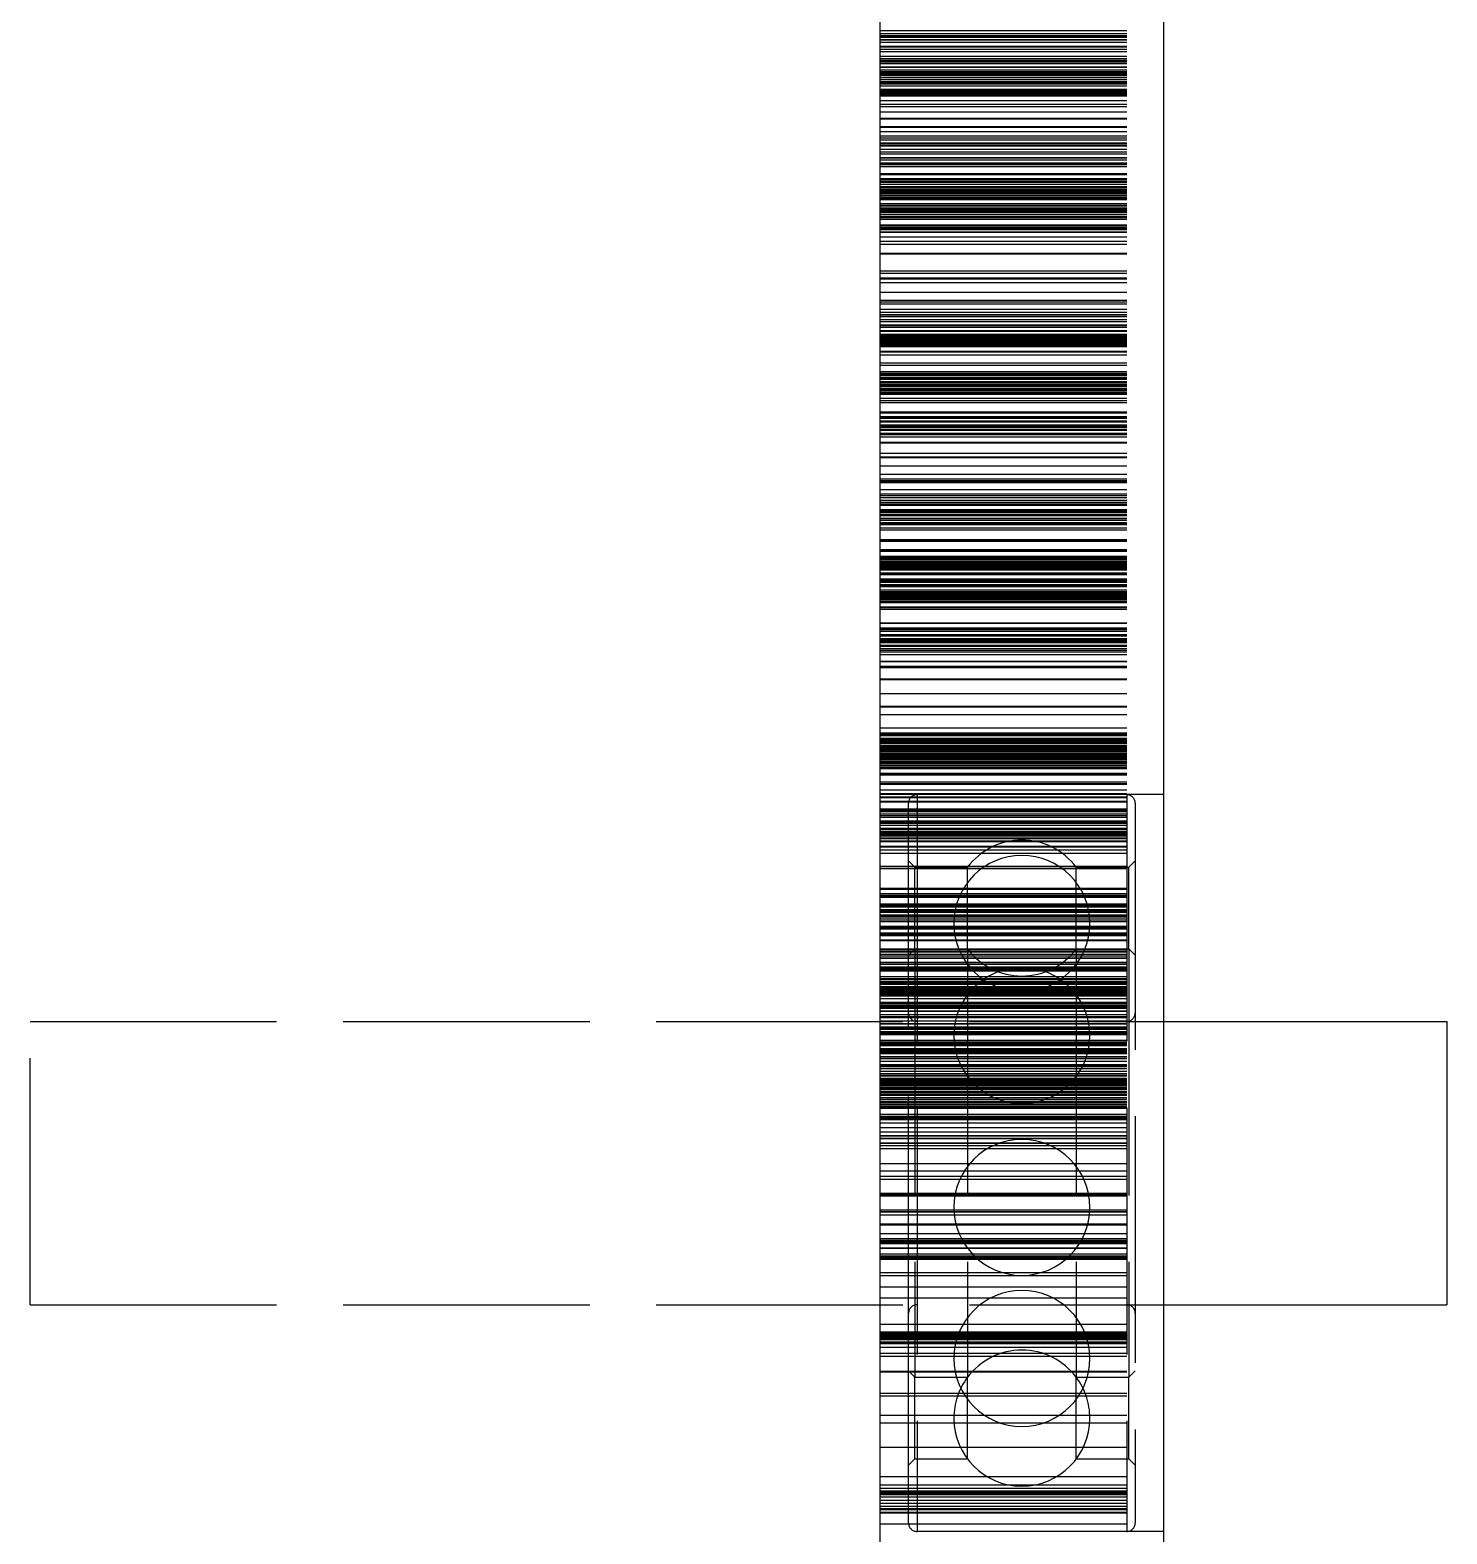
# Model space of a CAD drawing. Extents: x -3282 to 4846, y -1718 to 1845.
# Drawn here: x 4728.6 to 4778.6, y -851 to -797.9 of the extents above; entities that cross this region are included whole.
import ezdxf

# ---------------------------------------------------------------- set-up
doc = ezdxf.new("R2010")
doc.units = 0
doc.linetypes.add('DASHED', pattern=[11.05, 8.7, -2.35])
doc.linetypes.add('DOT', pattern=[2.2, 1.1, -1.1])
doc.layers.get('0').update_dxf_attribs({"linetype": 'CONTINUOUS'})
doc.layers.add('INVISIBLE', color=6, linetype='DOT')

msp = doc.modelspace()

# ---------------------------------------------------------------- linework, layer by layer
at = {"color": 1}
for p, q in [((4768.573243, -638.699746), (4768.573243, -947.0919)), ((4758.573243, -947.0919), (4758.573243, -792.895823)), ((4768.573243, -832.895823), (4778.573243, -832.895823)), ((4778.573243, -832.895823), (4778.573243, -833.565696)), ((4778.573243, -833.565696), (4778.573243, -842.895823)), ((4778.573243, -835.538839), (4778.573243, -835.982329)), ((4778.573243, -841.760875), (4778.573243, -842.053125)), ((4768.573243, -842.895823), (4778.573243, -842.895823))]:
    msp.add_line(p, q, dxfattribs=at)
at = {"layer": 'INVISIBLE', "linetype": 'DASHED'}
for p, q in [((4758.573243, -797.933619), (4768.573243, -797.933619)), ((4758.573243, -798.035392), (4768.573243, -798.035392)), ((4758.573243, -798.107718), (4768.573243, -798.107718)), ((4758.573243, -798.124991), (4768.573243, -798.124991)), ((4758.573243, -798.166096), (4768.573243, -798.166096)), ((4758.573243, -798.246731), (4768.573243, -798.246731)), ((4758.573243, -798.256739), (4768.573243, -798.256739)), ((4758.573243, -798.342509), (4768.573243, -798.342509)), ((4758.573243, -798.481559), (4768.573243, -798.481559)), ((4758.573243, -798.509664), (4768.573243, -798.509664)), ((4758.573243, -798.589696), (4768.573243, -798.589696)), ((4758.573243, -798.676285), (4768.573243, -798.676285)), ((4758.573243, -798.835357), (4768.573243, -798.835357)), ((4758.573243, -798.914125), (4768.573243, -798.914125)), ((4758.573243, -798.918579), (4768.573243, -798.918579)), ((4758.573243, -798.98123), (4768.573243, -798.98123)), ((4758.573243, -798.995493), (4768.573243, -798.995493)), ((4758.573243, -799.026654), (4768.573243, -799.026654)), ((4758.573243, -799.038888), (4768.573243, -799.038888)), ((4758.573243, -799.089321), (4768.573243, -799.089321)), ((4758.573243, -799.213814), (4768.573243, -799.213814)), ((4758.573243, -799.221166), (4768.573243, -799.221166)), ((4758.573243, -799.318927), (4768.573243, -799.318927)), ((4758.573243, -799.376543), (4768.573243, -799.376543)), ((4758.573243, -799.402425), (4768.573243, -799.402425)), ((4758.573243, -799.418262), (4768.573243, -799.418262)), ((4758.573243, -799.44863), (4768.573243, -799.44863)), ((4758.573243, -799.462431), (4768.573243, -799.462431)), ((4758.573243, -799.507079), (4768.573243, -799.507079)), ((4758.573243, -799.579519), (4768.573243, -799.579519)), ((4758.573243, -799.588045), (4768.573243, -799.588045)), ((4758.573243, -799.661708), (4768.573243, -799.661708)), ((4758.573243, -799.732893), (4768.573243, -799.732893)), ((4758.573243, -799.780644), (4768.573243, -799.780644)), ((4758.573243, -799.783726), (4768.573243, -799.783726)), ((4758.573243, -799.808861), (4768.573243, -799.808861)), ((4758.573243, -799.88158), (4768.573243, -799.88158)), ((4758.573243, -800.003117), (4768.573243, -800.003117)), ((4758.573243, -800.031223), (4768.573243, -800.031223)), ((4758.573243, -800.070054), (4768.573243, -800.070054)), ((4758.573243, -800.097136), (4768.573243, -800.097136)), ((4758.573243, -800.103249), (4768.573243, -800.103249)), ((4758.573243, -800.127347), (4768.573243, -800.127347)), ((4758.573243, -800.130628), (4768.573243, -800.130628)), ((4758.573243, -800.131543), (4768.573243, -800.131543)), ((4758.573243, -800.135908), (4768.573243, -800.135908)), ((4758.573243, -800.147566), (4768.573243, -800.147566)), ((4758.573243, -800.150626), (4768.573243, -800.150626)), ((4758.573243, -800.154654), (4768.573243, -800.154654)), ((4758.573243, -800.164131), (4768.573243, -800.164131)), ((4758.573243, -800.165765), (4768.573243, -800.165765)), ((4758.573243, -800.168516), (4768.573243, -800.168516)), ((4758.573243, -800.178456), (4768.573243, -800.178456)), ((4758.573243, -800.178985), (4768.573243, -800.178985)), ((4758.573243, -800.181223), (4768.573243, -800.181223)), ((4758.573243, -800.193525), (4768.573243, -800.193525)), ((4758.573243, -800.229636), (4768.573243, -800.229636)), ((4758.573243, -800.397411), (4768.573243, -800.397411)), ((4758.573243, -800.525613), (4768.573243, -800.525613)), ((4758.573243, -800.609955), (4768.573243, -800.609955)), ((4758.573243, -800.798066), (4768.573243, -800.798066)), ((4758.573243, -801.018118), (4768.573243, -801.018118)), ((4758.573243, -801.044585), (4768.573243, -801.044585)), ((4758.573243, -801.31964), (4768.573243, -801.31964)), ((4758.573243, -801.339405), (4768.573243, -801.339405)), ((4758.573243, -801.492714), (4768.573243, -801.492714)), ((4758.573243, -801.642199), (4768.573243, -801.642199)), ((4758.573243, -801.718773), (4768.573243, -801.718773)), ((4758.573243, -801.788601), (4768.573243, -801.788601)), ((4758.573243, -801.898815), (4768.573243, -801.898815)), ((4758.573243, -801.925159), (4768.573243, -801.925159)), ((4758.573243, -801.989536), (4768.573243, -801.989536)), ((4758.573243, -801.996544), (4768.573243, -801.996544)), ((4758.573243, -802.005154), (4768.573243, -802.005154)), ((4758.573243, -802.118549), (4768.573243, -802.118549)), ((4758.573243, -802.213791), (4768.573243, -802.213791)), ((4758.573243, -802.281287), (4768.573243, -802.281287)), ((4758.573243, -802.410528), (4768.573243, -802.410528)), ((4758.573243, -802.419805), (4768.573243, -802.419805)), ((4758.573243, -802.499149), (4768.573243, -802.499149)), ((4758.573243, -802.594928), (4768.573243, -802.594928)), ((4758.573243, -802.627053), (4768.573243, -802.627053)), ((4758.573243, -802.652774), (4768.573243, -802.652774)), ((4758.573243, -802.725695), (4768.573243, -802.725695)), ((4758.573243, -802.971426), (4768.573243, -802.971426)), ((4758.573243, -803.016494), (4768.573243, -803.016494)), ((4758.573243, -803.147056), (4768.573243, -803.147056)), ((4758.573243, -803.171506), (4768.573243, -803.171506)), ((4758.573243, -803.17371), (4768.573243, -803.17371)), ((4758.573243, -803.234371), (4768.573243, -803.234371)), ((4758.573243, -803.261246), (4768.573243, -803.261246)), ((4758.573243, -803.270142), (4768.573243, -803.270142)), ((4758.573243, -803.287448), (4768.573243, -803.287448)), ((4758.573243, -803.34732), (4768.573243, -803.34732)), ((4758.573243, -803.352959), (4768.573243, -803.352959)), ((4758.573243, -803.356847), (4768.573243, -803.356847)), ((4758.573243, -803.439489), (4768.573243, -803.439489)), ((4758.573243, -803.442155), (4768.573243, -803.442155)), ((4758.573243, -803.469378), (4768.573243, -803.469378)), ((4758.573243, -803.485186), (4768.573243, -803.485186)), ((4758.573243, -803.537692), (4768.573243, -803.537692)), ((4758.573243, -803.565052), (4768.573243, -803.565052)), ((4758.573243, -803.569096), (4768.573243, -803.569096)), ((4758.573243, -803.601806), (4768.573243, -803.601806)), ((4758.573243, -803.641376), (4768.573243, -803.641376)), ((4758.573243, -803.675673), (4768.573243, -803.675673)), ((4758.573243, -803.724084), (4768.573243, -803.724084)), ((4758.573243, -803.741317), (4768.573243, -803.741317)), ((4758.573243, -803.795196), (4768.573243, -803.795196)), ((4758.573243, -803.845614), (4768.573243, -803.845614)), ((4758.573243, -803.868429), (4768.573243, -803.868429)), ((4758.573243, -803.892169), (4768.573243, -803.892169)), ((4758.573243, -803.8962), (4768.573243, -803.8962)), ((4758.573243, -804.034348), (4768.573243, -804.034348)), ((4758.573243, -804.040356), (4768.573243, -804.040356)), ((4758.573243, -804.092042), (4768.573243, -804.092042)), ((4758.573243, -804.120492), (4768.573243, -804.120492)), ((4758.573243, -804.189321), (4768.573243, -804.189321)), ((4758.573243, -804.19988), (4768.573243, -804.19988)), ((4758.573243, -804.239016), (4768.573243, -804.239016)), ((4758.573243, -804.261265), (4768.573243, -804.261265)), ((4758.573243, -804.26615), (4768.573243, -804.26615)), ((4758.573243, -804.294345), (4768.573243, -804.294345)), ((4758.573243, -804.336573), (4768.573243, -804.336573)), ((4758.573243, -804.343709), (4768.573243, -804.343709)), ((4758.573243, -804.405557), (4768.573243, -804.405557)), ((4758.573243, -804.482278), (4768.573243, -804.482278)), ((4758.573243, -804.508848), (4768.573243, -804.508848)), ((4758.573243, -804.530275), (4768.573243, -804.530275)), ((4758.573243, -804.592628), (4768.573243, -804.592628)), ((4758.573243, -804.790454), (4768.573243, -804.790454)), ((4758.573243, -804.811688), (4768.573243, -804.811688)), ((4758.573243, -804.865388), (4768.573243, -804.865388)), ((4758.573243, -804.919566), (4768.573243, -804.919566)), ((4758.573243, -804.948364), (4768.573243, -804.948364)), ((4758.573243, -805.0394), (4768.573243, -805.0394)), ((4758.573243, -805.048875), (4768.573243, -805.048875)), ((4758.573243, -805.216254), (4768.573243, -805.216254)), ((4758.573243, -805.366333), (4768.573243, -805.366333)), ((4758.573243, -805.469802), (4768.573243, -805.469802)), ((4758.573243, -805.781383), (4768.573243, -805.781383)), ((4758.573243, -805.810866), (4768.573243, -805.810866)), ((4758.573243, -806.405442), (4768.573243, -806.405442)), ((4758.573243, -806.497037), (4768.573243, -806.497037)), ((4758.573243, -806.659727), (4768.573243, -806.659727)), ((4758.573243, -806.689822), (4768.573243, -806.689822)), ((4758.573243, -806.82489), (4768.573243, -806.82489)), ((4758.573243, -807.165755), (4768.573243, -807.165755)), ((4758.573243, -807.44011), (4768.573243, -807.44011)), ((4758.573243, -807.509162), (4768.573243, -807.509162)), ((4758.573243, -807.572004), (4768.573243, -807.572004)), ((4758.573243, -807.758369), (4768.573243, -807.758369)), ((4758.573243, -807.766058), (4768.573243, -807.766058)), ((4758.573243, -807.867118), (4768.573243, -807.867118)), ((4758.573243, -807.951666), (4768.573243, -807.951666)), ((4758.573243, -808.011383), (4768.573243, -808.011383)), ((4758.573243, -808.019417), (4768.573243, -808.019417)), ((4758.573243, -808.125203), (4768.573243, -808.125203)), ((4758.573243, -808.133344), (4768.573243, -808.133344)), ((4758.573243, -808.202793), (4768.573243, -808.202793)), ((4758.573243, -808.313962), (4768.573243, -808.313962)), ((4758.573243, -808.323592), (4768.573243, -808.323592)), ((4758.573243, -808.336174), (4768.573243, -808.336174)), ((4758.573243, -808.398797), (4768.573243, -808.398797)), ((4758.573243, -808.515515), (4768.573243, -808.515515)), ((4758.573243, -808.517233), (4768.573243, -808.517233)), ((4758.573243, -808.542746), (4768.573243, -808.542746)), ((4758.573243, -808.643258), (4768.573243, -808.643258)), ((4758.573243, -808.664031), (4768.573243, -808.664031)), ((4758.573243, -808.670499), (4768.573243, -808.670499)), ((4758.573243, -808.704842), (4768.573243, -808.704842)), ((4758.573243, -808.717991), (4768.573243, -808.717991)), ((4758.573243, -808.761691), (4768.573243, -808.761691)), ((4758.573243, -808.765801), (4768.573243, -808.765801)), ((4758.573243, -808.768267), (4768.573243, -808.768267)), ((4758.573243, -808.774662), (4768.573243, -808.774662)), ((4758.573243, -808.790266), (4768.573243, -808.790266)), ((4758.573243, -808.791339), (4768.573243, -808.791339)), ((4758.573243, -808.793901), (4768.573243, -808.793901)), ((4758.573243, -808.816355), (4768.573243, -808.816355)), ((4758.573243, -808.833712), (4768.573243, -808.833712)), ((4758.573243, -808.835362), (4768.573243, -808.835362)), ((4758.573243, -808.837104), (4768.573243, -808.837104)), ((4758.573243, -808.859945), (4768.573243, -808.859945)), ((4758.573243, -808.894914), (4768.573243, -808.894914)), ((4758.573243, -808.89858), (4768.573243, -808.89858)), ((4758.573243, -808.909775), (4768.573243, -808.909775)), ((4758.573243, -808.923348), (4768.573243, -808.923348)), ((4758.573243, -808.934519), (4768.573243, -808.934519)), ((4758.573243, -808.952163), (4768.573243, -808.952163)), ((4758.573243, -808.961212), (4768.573243, -808.961212)), ((4758.573243, -808.993336), (4768.573243, -808.993336)), ((4758.573243, -809.00615), (4768.573243, -809.00615)), ((4758.573243, -809.020525), (4768.573243, -809.020525)), ((4758.573243, -809.033907), (4768.573243, -809.033907)), ((4758.573243, -809.082251), (4768.573243, -809.082251)), ((4758.573243, -809.249082), (4768.573243, -809.249082)), ((4758.573243, -809.273864), (4768.573243, -809.273864)), ((4758.573243, -809.373813), (4768.573243, -809.373813)), ((4758.573243, -809.659237), (4768.573243, -809.659237)), ((4758.573243, -809.735639), (4768.573243, -809.735639)), ((4758.573243, -809.961299), (4768.573243, -809.961299)), ((4758.573243, -810.02614), (4768.573243, -810.02614)), ((4758.573243, -810.071676), (4768.573243, -810.071676)), ((4758.573243, -810.096217), (4768.573243, -810.096217)), ((4758.573243, -810.162173), (4768.573243, -810.162173)), ((4758.573243, -810.198156), (4768.573243, -810.198156)), ((4758.573243, -810.231574), (4768.573243, -810.231574)), ((4758.573243, -810.31282), (4768.573243, -810.31282)), ((4758.573243, -810.334792), (4768.573243, -810.334792)), ((4758.573243, -810.339192), (4768.573243, -810.339192)), ((4758.573243, -810.398201), (4768.573243, -810.398201)), ((4758.573243, -810.449354), (4768.573243, -810.449354)), ((4758.573243, -810.486566), (4768.573243, -810.486566)), ((4758.573243, -810.560328), (4768.573243, -810.560328)), ((4758.573243, -810.565762), (4768.573243, -810.565762)), ((4758.573243, -810.581748), (4768.573243, -810.581748)), ((4758.573243, -810.61309), (4768.573243, -810.61309)), ((4758.573243, -810.630359), (4768.573243, -810.630359)), ((4758.573243, -810.693141), (4768.573243, -810.693141)), ((4758.573243, -810.709925), (4768.573243, -810.709925)), ((4758.573243, -810.759185), (4768.573243, -810.759185)), ((4758.573243, -810.907574), (4768.573243, -810.907574)), ((4758.573243, -810.980839), (4768.573243, -810.980839)), ((4758.573243, -811.056874), (4768.573243, -811.056874)), ((4758.573243, -811.391232), (4768.573243, -811.391232)), ((4758.573243, -811.415908), (4768.573243, -811.415908)), ((4758.573243, -811.546815), (4768.573243, -811.546815)), ((4758.573243, -811.571694), (4768.573243, -811.571694)), ((4758.573243, -811.604189), (4768.573243, -811.604189)), ((4758.573243, -811.613935), (4768.573243, -811.613935)), ((4758.573243, -811.706338), (4768.573243, -811.706338)), ((4758.573243, -811.730458), (4768.573243, -811.730458)), ((4758.573243, -811.736245), (4768.573243, -811.736245)), ((4758.573243, -811.842993), (4768.573243, -811.842993)), ((4758.573243, -811.861111), (4768.573243, -811.861111)), ((4758.573243, -811.886301), (4768.573243, -811.886301)), ((4758.573243, -811.922855), (4768.573243, -811.922855)), ((4758.573243, -811.997319), (4768.573243, -811.997319)), ((4758.573243, -812.022631), (4768.573243, -812.022631)), ((4758.573243, -812.028328), (4768.573243, -812.028328)), ((4758.573243, -812.142074), (4768.573243, -812.142074)), ((4758.573243, -812.189396), (4768.573243, -812.189396)), ((4758.573243, -812.267134), (4768.573243, -812.267134)), ((4758.573243, -812.451294), (4768.573243, -812.451294)), ((4758.573243, -812.476964), (4768.573243, -812.476964)), ((4758.573243, -812.849699), (4768.573243, -812.849699)), ((4758.573243, -812.975119), (4768.573243, -812.975119)), ((4758.573243, -813.001148), (4768.573243, -813.001148)), ((4758.573243, -813.294433), (4768.573243, -813.294433)), ((4758.573243, -813.582705), (4768.573243, -813.582705)), ((4758.573243, -813.756396), (4768.573243, -813.756396)), ((4758.573243, -813.806036), (4768.573243, -813.806036)), ((4758.573243, -813.832566), (4768.573243, -813.832566)), ((4758.573243, -813.880778), (4768.573243, -813.880778)), ((4758.573243, -814.123901), (4768.573243, -814.123901)), ((4758.573243, -814.285471), (4768.573243, -814.285471)), ((4758.573243, -814.335157), (4768.573243, -814.335157)), ((4758.573243, -814.405714), (4768.573243, -814.405714)), ((4758.573243, -814.502627), (4768.573243, -814.502627)), ((4758.573243, -814.569083), (4768.573243, -814.569083)), ((4758.573243, -814.627594), (4768.573243, -814.627594)), ((4758.573243, -814.680703), (4768.573243, -814.680703)), ((4758.573243, -814.837345), (4768.573243, -814.837345)), ((4758.573243, -814.843778), (4768.573243, -814.843778)), ((4758.573243, -814.866666), (4768.573243, -814.866666)), ((4758.573243, -814.89375), (4768.573243, -814.89375)), ((4758.573243, -814.928084), (4768.573243, -814.928084)), ((4758.573243, -814.998244), (4768.573243, -814.998244)), ((4758.573243, -815.047571), (4768.573243, -815.047571)), ((4758.573243, -815.140996), (4768.573243, -815.140996)), ((4758.573243, -815.147646), (4768.573243, -815.147646)), ((4758.573243, -815.204165), (4768.573243, -815.204165)), ((4758.573243, -815.293741), (4768.573243, -815.293741)), ((4758.573243, -815.311473), (4768.573243, -815.311473)), ((4758.573243, -815.36106), (4768.573243, -815.36106)), ((4758.573243, -815.479441), (4768.573243, -815.479441)), ((4758.573243, -815.548499), (4768.573243, -815.548499)), ((4758.573243, -815.894793), (4768.573243, -815.894793)), ((4758.573243, -815.920283), (4768.573243, -815.920283)), ((4758.573243, -815.947845), (4768.573243, -815.947845)), ((4758.573243, -816.242495), (4768.573243, -816.242495)), ((4758.573243, -816.26513), (4768.573243, -816.26513)), ((4758.573243, -816.281682), (4768.573243, -816.281682)), ((4758.573243, -816.30451), (4768.573243, -816.30451)), ((4758.573243, -816.473897), (4768.573243, -816.473897)), ((4758.573243, -816.496915), (4768.573243, -816.496915)), ((4758.573243, -816.515741), (4768.573243, -816.515741)), ((4758.573243, -816.552988), (4768.573243, -816.552988)), ((4758.573243, -816.596912), (4768.573243, -816.596912)), ((4758.573243, -816.659354), (4768.573243, -816.659354)), ((4758.573243, -816.663846), (4768.573243, -816.663846)), ((4758.573243, -816.701164), (4768.573243, -816.701164)), ((4758.573243, -816.731465), (4768.573243, -816.731465)), ((4758.573243, -816.75482), (4768.573243, -816.75482)), ((4758.573243, -816.765331), (4768.573243, -816.765331)), ((4758.573243, -816.787343), (4768.573243, -816.787343)), ((4758.573243, -816.796274), (4768.573243, -816.796274)), ((4758.573243, -816.820236), (4768.573243, -816.820236)), ((4758.573243, -816.823753), (4768.573243, -816.823753)), ((4758.573243, -816.843725), (4768.573243, -816.843725)), ((4758.573243, -816.882206), (4768.573243, -816.882206)), ((4758.573243, -816.929247), (4768.573243, -816.929247)), ((4758.573243, -816.955533), (4768.573243, -816.955533)), ((4758.573243, -816.959963), (4768.573243, -816.959963)), ((4758.573243, -817.064822), (4768.573243, -817.064822)), ((4758.573243, -817.088746), (4768.573243, -817.088746)), ((4758.573243, -817.129797), (4768.573243, -817.129797)), ((4758.573243, -817.280016), (4768.573243, -817.280016)), ((4758.573243, -817.304419), (4768.573243, -817.304419)), ((4758.573243, -817.339681), (4768.573243, -817.339681)), ((4758.573243, -817.366982), (4768.573243, -817.366982)), ((4758.573243, -817.399246), (4768.573243, -817.399246)), ((4758.573243, -817.4827), (4768.573243, -817.4827)), ((4758.573243, -817.493869), (4768.573243, -817.493869)), ((4758.573243, -817.515536), (4768.573243, -817.515536)), ((4758.573243, -817.527558), (4768.573243, -817.527558)), ((4758.573243, -817.530508), (4768.573243, -817.530508)), ((4758.573243, -817.552682), (4768.573243, -817.552682)), ((4758.573243, -817.661897), (4768.573243, -817.661897)), ((4758.573243, -817.668513), (4768.573243, -817.668513)), ((4758.573243, -817.727954), (4768.573243, -817.727954)), ((4758.573243, -817.741245), (4768.573243, -817.741245)), ((4758.573243, -817.753956), (4768.573243, -817.753956)), ((4758.573243, -817.761219), (4768.573243, -817.761219)), ((4758.573243, -817.780039), (4768.573243, -817.780039)), ((4758.573243, -817.834474), (4768.573243, -817.834474)), ((4758.573243, -817.839785), (4768.573243, -817.839785)), ((4758.573243, -817.842386), (4768.573243, -817.842386)), ((4758.573243, -817.861313), (4768.573243, -817.861313)), ((4758.573243, -817.874699), (4768.573243, -817.874699)), ((4758.573243, -817.877688), (4768.573243, -817.877688)), ((4758.573243, -817.908929), (4768.573243, -817.908929)), ((4758.573243, -817.932031), (4768.573243, -817.932031)), ((4758.573243, -817.978775), (4768.573243, -817.978775)), ((4758.573243, -817.982269), (4768.573243, -817.982269)), ((4758.573243, -818.01301), (4768.573243, -818.01301)), ((4758.573243, -818.066322), (4768.573243, -818.066322)), ((4758.573243, -818.077728), (4768.573243, -818.077728)), ((4758.573243, -818.111744), (4768.573243, -818.111744)), ((4758.573243, -818.272605), (4768.573243, -818.272605)), ((4758.573243, -818.287032), (4768.573243, -818.287032)), ((4758.573243, -818.352751), (4768.573243, -818.352751)), ((4758.573243, -818.827071), (4768.573243, -818.827071)), ((4758.573243, -818.848688), (4768.573243, -818.848688)), ((4758.573243, -819.007168), (4768.573243, -819.007168)), ((4758.573243, -819.044121), (4768.573243, -819.044121)), ((4758.573243, -819.065917), (4768.573243, -819.065917)), ((4758.573243, -819.12059), (4768.573243, -819.12059)), ((4758.573243, -819.122351), (4768.573243, -819.122351)), ((4758.573243, -819.2434), (4768.573243, -819.2434)), ((4758.573243, -819.284792), (4768.573243, -819.284792)), ((4758.573243, -819.292226), (4768.573243, -819.292226)), ((4758.573243, -819.385827), (4768.573243, -819.385827)), ((4758.573243, -819.418415), (4768.573243, -819.418415)), ((4758.573243, -819.451193), (4768.573243, -819.451193)), ((4758.573243, -819.47325), (4768.573243, -819.47325)), ((4758.573243, -819.528951), (4768.573243, -819.528951)), ((4758.573243, -819.622118), (4768.573243, -819.622118)), ((4758.573243, -819.644277), (4768.573243, -819.644277)), ((4758.573243, -819.651378), (4768.573243, -819.651378)), ((4758.573243, -819.74272), (4768.573243, -819.74272)), ((4758.573243, -819.801618), (4768.573243, -819.801618)), ((4758.573243, -819.859897), (4768.573243, -819.859897)), ((4758.573243, -819.946332), (4768.573243, -819.946332)), ((4758.573243, -820.179491), (4768.573243, -820.179491)), ((4758.573243, -820.201938), (4768.573243, -820.201938)), ((4758.573243, -820.357402), (4768.573243, -820.357402)), ((4758.573243, -820.407757), (4768.573243, -820.407757)), ((4758.573243, -820.806525), (4768.573243, -820.806525)), ((4758.573243, -820.829252), (4768.573243, -820.829252)), ((4758.573243, -821.324231), (4768.573243, -821.324231)), ((4758.573243, -821.778629), (4768.573243, -821.778629)), ((4758.573243, -821.801732), (4768.573243, -821.801732)), ((4758.573243, -822.070764), (4768.573243, -822.070764)), ((4758.573243, -822.534272), (4768.573243, -822.534272)), ((4758.573243, -822.717545), (4768.573243, -822.717545)), ((4758.573243, -822.76296), (4768.573243, -822.76296)), ((4758.573243, -822.765402), (4768.573243, -822.765402)), ((4758.573243, -822.804015), (4768.573243, -822.804015)), ((4758.573243, -822.899946), (4768.573243, -822.899946)), ((4758.573243, -822.918755), (4768.573243, -822.918755)), ((4758.573243, -822.924087), (4768.573243, -822.924087)), ((4758.573243, -822.928982), (4768.573243, -822.928982)), ((4758.573243, -822.972583), (4768.573243, -822.972583)), ((4758.573243, -822.991719), (4768.573243, -822.991719)), ((4758.573243, -822.992852), (4768.573243, -822.992852)), ((4758.573243, -823.015219), (4768.573243, -823.015219)), ((4758.573243, -823.024056), (4768.573243, -823.024056)), ((4758.573243, -823.043202), (4768.573243, -823.043202)), ((4758.573243, -823.045557), (4768.573243, -823.045557)), ((4758.573243, -823.082338), (4768.573243, -823.082338)), ((4758.573243, -823.151285), (4768.573243, -823.151285)), ((4758.573243, -823.156152), (4768.573243, -823.156152)), ((4758.573243, -823.177042), (4768.573243, -823.177042)), ((4758.573243, -823.197272), (4768.573243, -823.197272)), ((4758.573243, -823.238367), (4768.573243, -823.238367)), ((4758.573243, -823.256649), (4768.573243, -823.256649)), ((4758.573243, -823.261338), (4768.573243, -823.261338)), ((4758.573243, -823.272545), (4768.573243, -823.272545)), ((4758.573243, -823.273817), (4768.573243, -823.273817)), ((4758.573243, -823.29185), (4768.573243, -823.29185)), ((4758.573243, -823.308201), (4768.573243, -823.308201)), ((4758.573243, -823.328639), (4768.573243, -823.328639)), ((4758.573243, -823.332692), (4768.573243, -823.332692)), ((4758.573243, -823.367203), (4768.573243, -823.367203)), ((4758.573243, -823.427335), (4768.573243, -823.427335)), ((4758.573243, -823.430426), (4768.573243, -823.430426)), ((4758.573243, -823.439982), (4768.573243, -823.439982)), ((4758.573243, -823.49038), (4768.573243, -823.49038)), ((4758.573243, -823.514326), (4768.573243, -823.514326)), ((4758.573243, -823.520649), (4768.573243, -823.520649)), ((4758.573243, -823.533655), (4768.573243, -823.533655)), ((4758.573243, -823.587259), (4768.573243, -823.587259)), ((4758.573243, -823.630932), (4768.573243, -823.630932)), ((4758.573243, -823.650532), (4768.573243, -823.650532)), ((4758.573243, -823.710879), (4768.573243, -823.710879)), ((4758.573243, -823.761148), (4768.573243, -823.761148)), ((4758.573243, -823.766379), (4768.573243, -823.766379)), ((4758.573243, -823.780867), (4768.573243, -823.780867)), ((4758.573243, -823.84101), (4768.573243, -823.84101)), ((4758.573243, -823.858855), (4768.573243, -823.858855)), ((4758.573243, -823.909538), (4768.573243, -823.909538)), ((4758.573243, -823.949766), (4768.573243, -823.949766)), ((4758.573243, -823.973294), (4768.573243, -823.973294)), ((4758.573243, -824.138823), (4768.573243, -824.138823)), ((4758.573243, -824.158934), (4768.573243, -824.158934)), ((4758.573243, -824.174558), (4768.573243, -824.174558)), ((4758.573243, -824.198383), (4768.573243, -824.198383)), ((4758.573243, -824.443416), (4768.573243, -824.443416)), ((4758.573243, -824.50099), (4768.573243, -824.50099)), ((4758.573243, -824.52154), (4768.573243, -824.52154)), ((4758.573243, -824.721509), (4768.573243, -824.721509)), ((4758.573243, -824.852646), (4768.573243, -824.852646)), ((4759.873243, -824.895823), (4758.573243, -824.895823)), ((4758.573243, -824.97244), (4768.573243, -824.97244)), ((4758.573243, -824.993662), (4768.573243, -824.993662)), ((4758.573243, -825.129589), (4768.573243, -825.129589)), ((4758.573243, -825.147204), (4768.573243, -825.147204)), ((4759.573243, -844.245823), (4759.573243, -825.195823)), ((4767.273243, -824.895823), (4759.873243, -824.895823)), ((4759.873243, -824.895823), (4759.873243, -850.895823)), ((4767.273243, -824.895823), (4767.273243, -850.895823)), ((4768.573243, -824.895823), (4767.273243, -824.895823)), ((4767.573243, -825.195823), (4767.573243, -850.595823)), ((4758.573243, -825.398621), (4768.573243, -825.398621)), ((4758.573243, -825.416381), (4768.573243, -825.416381)), ((4758.573243, -825.447277), (4768.573243, -825.447277)), ((4758.573243, -825.46933), (4768.573243, -825.46933)), ((4758.573243, -825.484542), (4768.573243, -825.484542)), ((4758.573243, -825.490843), (4768.573243, -825.490843)), ((4758.573243, -825.577754), (4768.573243, -825.577754)), ((4758.573243, -825.628868), (4768.573243, -825.628868)), ((4758.573243, -825.685803), (4768.573243, -825.685803)), ((4758.573243, -825.694558), (4768.573243, -825.694558)), ((4758.573243, -825.817318), (4768.573243, -825.817318)), ((4758.573243, -825.834672), (4768.573243, -825.834672)), ((4758.573243, -825.840175), (4768.573243, -825.840175)), ((4758.573243, -825.880678), (4768.573243, -825.880678)), ((4758.573243, -825.898637), (4768.573243, -825.898637)), ((4758.573243, -825.971052), (4768.573243, -825.971052)), ((4758.573243, -826.078851), (4768.573243, -826.078851)), ((4758.573243, -826.096887), (4768.573243, -826.096887)), ((4758.573243, -826.105081), (4768.573243, -826.105081)), ((4758.573243, -826.12211), (4768.573243, -826.12211)), ((4758.573243, -826.194916), (4768.573243, -826.194916)), ((4758.573243, -826.201168), (4768.573243, -826.201168)), ((4758.573243, -826.20426), (4768.573243, -826.20426)), ((4758.573243, -826.20766), (4768.573243, -826.20766)), ((4758.573243, -826.215439), (4768.573243, -826.215439)), ((4758.573243, -826.221323), (4768.573243, -826.221323)), ((4758.573243, -826.232063), (4768.573243, -826.232063)), ((4758.573243, -826.242027), (4768.573243, -826.242027)), ((4758.573243, -826.25001), (4768.573243, -826.25001)), ((4758.573243, -826.267692), (4768.573243, -826.267692)), ((4758.573243, -826.269094), (4768.573243, -826.269094)), ((4758.573243, -826.281904), (4768.573243, -826.281904)), ((4758.573243, -826.28525), (4768.573243, -826.28525)), ((4758.573243, -826.306147), (4768.573243, -826.306147)), ((4758.573243, -826.311678), (4768.573243, -826.311678)), ((4758.573243, -826.320477), (4768.573243, -826.320477)), ((4758.573243, -826.328963), (4768.573243, -826.328963)), ((4758.573243, -826.351939), (4768.573243, -826.351939)), ((4758.573243, -826.421999), (4768.573243, -826.421999)), ((4758.573243, -826.443292), (4768.573243, -826.443292)), ((4758.573243, -826.522024), (4768.573243, -826.522024)), ((4758.573243, -826.543858), (4768.573243, -826.543858)), ((4758.573243, -826.715261), (4768.573243, -826.715261)), ((4758.573243, -826.733503), (4768.573243, -826.733503)), ((4758.573243, -826.837272), (4768.573243, -826.837272)), ((4758.573243, -826.963672), (4768.573243, -826.963672)), ((4759.573243, -827.230823), (4759.798243, -827.455823)), ((4767.348243, -827.455823), (4767.573243, -827.230823)), ((4758.573243, -827.4181), (4768.573243, -827.4181)), ((4758.573243, -827.436531), (4768.573243, -827.436531)), ((4758.573243, -827.499227), (4768.573243, -827.499227)), ((4759.798243, -827.455823), (4761.653243, -827.455823)), ((4759.798243, -830.335823), (4759.798243, -827.455823)), ((4761.653243, -830.335823), (4761.653243, -827.455823)), ((4765.493243, -827.455823), (4767.348243, -827.455823)), ((4765.493243, -830.335823), (4765.493243, -827.455823)), ((4767.348243, -830.335823), (4767.348243, -827.455823)), ((4758.573243, -828.196905), (4768.573243, -828.196905)), ((4758.573243, -828.211065), (4768.573243, -828.211065)), ((4758.573243, -828.227887), (4768.573243, -828.227887)), ((4758.573243, -828.385288), (4768.573243, -828.385288)), ((4758.573243, -828.399041), (4768.573243, -828.399041)), ((4758.573243, -828.449683), (4768.573243, -828.449683)), ((4758.573243, -828.464308), (4768.573243, -828.464308)), ((4758.573243, -828.488904), (4768.573243, -828.488904)), ((4758.573243, -828.507571), (4768.573243, -828.507571)), ((4758.573243, -828.743585), (4768.573243, -828.743585)), ((4758.573243, -828.758333), (4768.573243, -828.758333)), ((4758.573243, -828.811476), (4768.573243, -828.811476)), ((4758.573243, -828.835698), (4768.573243, -828.835698)), ((4758.573243, -828.849672), (4768.573243, -828.849672)), ((4758.573243, -828.948125), (4768.573243, -828.948125)), ((4758.573243, -828.99888), (4768.573243, -828.99888)), ((4758.573243, -829.031123), (4768.573243, -829.031123)), ((4758.573243, -829.039), (4768.573243, -829.039)), ((4758.573243, -829.041825), (4768.573243, -829.041825)), ((4758.573243, -829.13199), (4768.573243, -829.13199)), ((4758.573243, -829.187127), (4768.573243, -829.187127)), ((4758.573243, -829.202116), (4768.573243, -829.202116)), ((4758.573243, -829.278719), (4768.573243, -829.278719)), ((4758.573243, -829.353098), (4768.573243, -829.353098)), ((4758.573243, -829.359813), (4768.573243, -829.359813)), ((4758.573243, -829.368184), (4768.573243, -829.368184)), ((4758.573243, -829.534381), (4768.573243, -829.534381)), ((4758.573243, -829.586792), (4768.573243, -829.586792)), ((4758.573243, -829.62839), (4768.573243, -829.62839)), ((4758.573243, -829.773905), (4768.573243, -829.773905)), ((4758.573243, -829.774979), (4768.573243, -829.774979)), ((4758.573243, -829.801436), (4768.573243, -829.801436)), ((4758.573243, -829.820326), (4768.573243, -829.820326)), ((4758.573243, -829.847356), (4768.573243, -829.847356)), ((4758.573243, -829.862774), (4768.573243, -829.862774)), ((4758.573243, -830.023337), (4768.573243, -830.023337)), ((4758.573243, -830.03618), (4768.573243, -830.03618)), ((4758.573243, -830.332593), (4768.573243, -830.332593)), ((4758.573243, -830.340667), (4768.573243, -830.340667)), ((4758.573243, -830.345541), (4768.573243, -830.345541)), ((4758.573243, -830.356465), (4768.573243, -830.356465)), ((4758.573243, -830.42245), (4768.573243, -830.42245)), ((4758.573243, -830.436537), (4768.573243, -830.436537)), ((4759.573243, -830.560823), (4759.798243, -830.335823)), ((4759.798243, -830.335823), (4761.653243, -830.335823)), ((4759.798243, -830.335823), (4759.798243, -845.455823)), ((4761.653243, -830.335823), (4761.653243, -845.455823)), ((4765.493243, -830.335823), (4767.348243, -830.335823)), ((4765.493243, -830.335823), (4765.493243, -845.455823)), ((4767.348243, -830.335823), (4767.573243, -830.560823)), ((4767.348243, -830.335823), (4767.348243, -845.455823)), ((4758.573243, -830.523022), (4768.573243, -830.523022)), ((4758.573243, -830.583745), (4768.573243, -830.583745)), ((4758.573243, -830.653733), (4768.573243, -830.653733)), ((4758.573243, -830.663428), (4768.573243, -830.663428)), ((4758.573243, -830.811344), (4768.573243, -830.811344)), ((4758.573243, -830.868567), (4768.573243, -830.868567)), ((4758.573243, -830.881643), (4768.573243, -830.881643)), ((4758.573243, -830.967607), (4768.573243, -830.967607)), ((4758.573243, -831.015421), (4768.573243, -831.015421)), ((4758.573243, -831.031813), (4768.573243, -831.031813)), ((4758.573243, -831.061803), (4768.573243, -831.061803)), ((4758.573243, -831.076763), (4768.573243, -831.076763)), ((4758.573243, -831.08085), (4768.573243, -831.08085)), ((4758.573243, -831.085325), (4768.573243, -831.085325)), ((4758.573243, -831.098452), (4768.573243, -831.098452)), ((4758.573243, -831.107381), (4768.573243, -831.107381)), ((4758.573243, -831.309604), (4768.573243, -831.309604)), ((4758.573243, -831.381788), (4768.573243, -831.381788)), ((4758.573243, -831.404762), (4768.573243, -831.404762)), ((4758.573243, -831.474068), (4768.573243, -831.474068)), ((4758.573243, -831.529372), (4768.573243, -831.529372)), ((4758.573243, -831.559704), (4768.573243, -831.559704)), ((4758.573243, -831.586911), (4768.573243, -831.586911)), ((4758.573243, -831.665166), (4768.573243, -831.665166)), ((4758.573243, -831.66831), (4768.573243, -831.66831)), ((4758.573243, -831.708951), (4768.573243, -831.708951)), ((4758.573243, -831.741897), (4768.573243, -831.741897)), ((4758.573243, -831.743946), (4768.573243, -831.743946)), ((4758.573243, -831.761086), (4768.573243, -831.761086)), ((4758.573243, -831.764525), (4768.573243, -831.764525)), ((4758.573243, -831.772959), (4768.573243, -831.772959)), ((4758.573243, -831.7862), (4768.573243, -831.7862)), ((4758.573243, -831.805981), (4768.573243, -831.805981)), ((4758.573243, -831.808853), (4768.573243, -831.808853)), ((4758.573243, -831.832776), (4768.573243, -831.832776)), ((4758.573243, -831.868533), (4768.573243, -831.868533)), ((4758.573243, -831.875212), (4768.573243, -831.875212)), ((4758.573243, -831.892891), (4768.573243, -831.892891)), ((4758.573243, -831.901869), (4768.573243, -831.901869)), ((4758.573243, -831.910762), (4768.573243, -831.910762)), ((4758.573243, -831.94456), (4768.573243, -831.94456)), ((4758.573243, -831.98115), (4768.573243, -831.98115)), ((4758.573243, -831.989772), (4768.573243, -831.989772)), ((4758.573243, -832.090849), (4768.573243, -832.090849)), ((4758.573243, -832.21593), (4768.573243, -832.21593)), ((4758.573243, -832.259641), (4768.573243, -832.259641)), ((4758.573243, -832.267703), (4768.573243, -832.267703)), ((4758.573243, -832.321435), (4768.573243, -832.321435)), ((4758.573243, -832.325778), (4768.573243, -832.325778)), ((4758.573243, -832.330902), (4768.573243, -832.330902)), ((4758.573243, -832.361335), (4768.573243, -832.361335)), ((4758.573243, -832.379212), (4768.573243, -832.379212)), ((4758.573243, -832.393199), (4768.573243, -832.393199)), ((4758.573243, -832.415419), (4768.573243, -832.415419)), ((4758.573243, -832.420452), (4768.573243, -832.420452)), ((4758.573243, -832.425992), (4768.573243, -832.425992)), ((4758.573243, -832.520886), (4768.573243, -832.520886)), ((4758.573243, -832.534215), (4768.573243, -832.534215)), ((4728.573243, -842.895823), (4728.573243, -832.895823)), ((4728.573243, -832.895823), (4768.573243, -832.895823)), ((4758.573243, -832.647905), (4768.573243, -832.647905)), ((4758.573243, -832.657452), (4768.573243, -832.657452)), ((4758.573243, -832.724627), (4768.573243, -832.724627)), ((4758.573243, -832.760785), (4768.573243, -832.760785)), ((4758.573243, -832.88061), (4768.573243, -832.88061)), ((4758.573243, -832.968634), (4768.573243, -832.968634)), ((4758.573243, -832.97772), (4768.573243, -832.97772)), ((4758.573243, -833.093028), (4768.573243, -833.093028)), ((4758.573243, -833.136592), (4768.573243, -833.136592)), ((4758.573243, -833.157218), (4768.573243, -833.157218)), ((4758.573243, -833.166941), (4768.573243, -833.166941)), ((4758.573243, -833.253693), (4768.573243, -833.253693)), ((4758.573243, -833.256452), (4768.573243, -833.256452)), ((4758.573243, -833.294435), (4768.573243, -833.294435)), ((4758.573243, -833.301944), (4768.573243, -833.301944)), ((4758.573243, -833.35169), (4768.573243, -833.35169)), ((4758.573243, -833.359595), (4768.573243, -833.359595)), ((4758.573243, -833.361484), (4768.573243, -833.361484)), ((4758.573243, -833.557943), (4768.573243, -833.557943)), ((4758.573243, -833.620247), (4768.573243, -833.620247)), ((4758.573243, -833.630398), (4768.573243, -833.630398)), ((4758.573243, -833.637968), (4768.573243, -833.637968)), ((4758.573243, -833.643591), (4768.573243, -833.643591)), ((4758.573243, -833.65481), (4768.573243, -833.65481)), ((4758.573243, -833.657006), (4768.573243, -833.657006)), ((4758.573243, -833.678097), (4768.573243, -833.678097)), ((4758.573243, -833.720264), (4768.573243, -833.720264)), ((4758.573243, -833.741522), (4768.573243, -833.741522)), ((4758.573243, -833.852914), (4768.573243, -833.852914)), ((4758.573243, -833.856152), (4768.573243, -833.856152)), ((4758.573243, -833.868795), (4768.573243, -833.868795)), ((4758.573243, -833.87191), (4768.573243, -833.87191)), ((4758.573243, -833.891478), (4768.573243, -833.891478)), ((4758.573243, -833.940929), (4768.573243, -833.940929)), ((4758.573243, -833.95098), (4768.573243, -833.95098)), ((4758.573243, -833.963196), (4768.573243, -833.963196)), ((4758.573243, -833.965725), (4768.573243, -833.965725)), ((4758.573243, -833.971462), (4768.573243, -833.971462)), ((4758.573243, -833.981672), (4768.573243, -833.981672)), ((4758.573243, -834.031969), (4768.573243, -834.031969)), ((4758.573243, -834.130925), (4768.573243, -834.130925)), ((4758.573243, -834.196864), (4768.573243, -834.196864)), ((4758.573243, -834.204487), (4768.573243, -834.204487)), ((4758.573243, -834.300242), (4768.573243, -834.300242)), ((4758.573243, -834.422735), (4768.573243, -834.422735)), ((4758.573243, -834.430378), (4768.573243, -834.430378)), ((4758.573243, -834.439652), (4768.573243, -834.439652)), ((4758.573243, -834.470098), (4768.573243, -834.470098)), ((4758.573243, -834.473993), (4768.573243, -834.473993)), ((4758.573243, -834.543824), (4768.573243, -834.543824)), ((4758.573243, -834.554181), (4768.573243, -834.554181)), ((4758.573243, -834.655091), (4768.573243, -834.655091)), ((4758.573243, -834.729616), (4768.573243, -834.729616)), ((4758.573243, -834.799919), (4768.573243, -834.799919)), ((4758.573243, -834.801766), (4768.573243, -834.801766)), ((4758.573243, -834.814868), (4768.573243, -834.814868)), ((4758.573243, -834.818788), (4768.573243, -834.818788)), ((4758.573243, -834.897068), (4768.573243, -834.897068)), ((4758.573243, -834.929608), (4768.573243, -834.929608)), ((4758.573243, -834.952549), (4768.573243, -834.952549)), ((4758.573243, -834.998201), (4768.573243, -834.998201)), ((4758.573243, -835.011655), (4768.573243, -835.011655)), ((4758.573243, -835.05191), (4768.573243, -835.05191)), ((4758.573243, -835.058383), (4768.573243, -835.058383)), ((4758.573243, -835.064063), (4768.573243, -835.064063)), ((4758.573243, -835.065568), (4768.573243, -835.065568)), ((4758.573243, -835.072854), (4768.573243, -835.072854)), ((4758.573243, -835.076967), (4768.573243, -835.076967)), ((4758.573243, -835.084452), (4768.573243, -835.084452)), ((4758.573243, -835.096201), (4768.573243, -835.096201)), ((4758.573243, -835.111837), (4768.573243, -835.111837)), ((4758.573243, -835.113092), (4768.573243, -835.113092)), ((4758.573243, -835.13154), (4768.573243, -835.13154)), ((4758.573243, -835.1392), (4768.573243, -835.1392)), ((4758.573243, -835.14611), (4768.573243, -835.14611)), ((4758.573243, -835.147907), (4768.573243, -835.147907)), ((4758.573243, -835.149769), (4768.573243, -835.149769)), ((4758.573243, -835.154771), (4768.573243, -835.154771)), ((4758.573243, -835.15828), (4768.573243, -835.15828)), ((4758.573243, -835.16467), (4768.573243, -835.16467)), ((4758.573243, -835.172203), (4768.573243, -835.172203)), ((4758.573243, -835.232705), (4768.573243, -835.232705)), ((4758.573243, -835.233854), (4768.573243, -835.233854)), ((4758.573243, -835.261354), (4768.573243, -835.261354)), ((4758.573243, -835.297254), (4768.573243, -835.297254)), ((4758.573243, -835.367693), (4768.573243, -835.367693)), ((4758.573243, -835.371725), (4768.573243, -835.371725)), ((4758.573243, -835.392392), (4768.573243, -835.392392)), ((4758.573243, -835.397524), (4768.573243, -835.397524)), ((4758.573243, -835.403238), (4768.573243, -835.403238)), ((4758.573243, -835.407505), (4768.573243, -835.407505)), ((4758.573243, -835.410859), (4768.573243, -835.410859)), ((4758.573243, -835.470231), (4768.573243, -835.470231)), ((4758.573243, -835.493989), (4768.573243, -835.493989)), ((4758.573243, -835.504268), (4768.573243, -835.504268)), ((4758.573243, -835.582166), (4768.573243, -835.582166)), ((4758.573243, -835.58624), (4768.573243, -835.58624)), ((4758.573243, -835.590917), (4768.573243, -835.590917)), ((4758.573243, -835.648334), (4768.573243, -835.648334)), ((4758.573243, -835.720108), (4768.573243, -835.720108)), ((4758.573243, -835.721943), (4768.573243, -835.721943)), ((4758.573243, -835.747607), (4768.573243, -835.747607)), ((4758.573243, -835.804375), (4768.573243, -835.804375)), ((4758.573243, -835.823305), (4768.573243, -835.823305)), ((4758.573243, -835.873849), (4768.573243, -835.873849)), ((4758.573243, -835.88667), (4768.573243, -835.88667)), ((4758.573243, -835.891867), (4768.573243, -835.891867)), ((4758.573243, -835.899511), (4768.573243, -835.899511)), ((4758.573243, -835.94522), (4768.573243, -835.94522)), ((4758.573243, -835.947044), (4768.573243, -835.947044)), ((4758.573243, -835.956258), (4768.573243, -835.956258)), ((4758.573243, -836.175498), (4768.573243, -836.175498)), ((4758.573243, -836.240634), (4768.573243, -836.240634)), ((4758.573243, -836.24417), (4768.573243, -836.24417)), ((4758.573243, -836.24488), (4768.573243, -836.24488)), ((4758.573243, -836.249106), (4768.573243, -836.249106)), ((4758.573243, -836.281012), (4768.573243, -836.281012)), ((4758.573243, -836.294448), (4768.573243, -836.294448)), ((4758.573243, -836.331274), (4768.573243, -836.331274)), ((4758.573243, -836.342764), (4768.573243, -836.342764)), ((4758.573243, -836.354243), (4768.573243, -836.354243)), ((4758.573243, -836.477118), (4768.573243, -836.477118)), ((4758.573243, -836.644217), (4768.573243, -836.644217)), ((4758.573243, -836.645962), (4768.573243, -836.645962)), ((4758.573243, -836.790873), (4768.573243, -836.790873)), ((4758.573243, -836.926764), (4768.573243, -836.926764)), ((4758.573243, -836.931227), (4768.573243, -836.931227)), ((4758.573243, -837.017405), (4768.573243, -837.017405)), ((4758.573243, -837.024981), (4768.573243, -837.024981)), ((4758.573243, -837.18052), (4768.573243, -837.18052)), ((4758.573243, -837.192634), (4768.573243, -837.192634)), ((4758.573243, -837.276472), (4768.573243, -837.276472)), ((4758.573243, -837.383714), (4768.573243, -837.383714)), ((4758.573243, -837.38534), (4768.573243, -837.38534)), ((4758.573243, -837.912059), (4768.573243, -837.912059)), ((4758.573243, -837.916884), (4768.573243, -837.916884)), ((4758.573243, -838.16483), (4768.573243, -838.16483)), ((4758.573243, -838.35489), (4768.573243, -838.35489)), ((4758.573243, -838.36232), (4768.573243, -838.36232)), ((4758.573243, -838.464301), (4768.573243, -838.464301)), ((4758.573243, -838.960386), (4768.573243, -838.960386)), ((4758.573243, -839.000773), (4768.573243, -839.000773)), ((4758.573243, -839.042744), (4768.573243, -839.042744)), ((4758.573243, -839.048058), (4768.573243, -839.048058)), ((4758.573243, -839.547477), (4768.573243, -839.547477)), ((4758.573243, -839.60408), (4768.573243, -839.60408)), ((4758.573243, -839.611317), (4768.573243, -839.611317)), ((4758.573243, -839.7248), (4768.573243, -839.7248)), ((4758.573243, -839.725881), (4768.573243, -839.725881)), ((4758.573243, -840.044039), (4768.573243, -840.044039)), ((4758.573243, -840.064251), (4768.573243, -840.064251)), ((4758.573243, -840.070074), (4768.573243, -840.070074)), ((4758.573243, -840.380787), (4768.573243, -840.380787)), ((4758.573243, -840.558941), (4768.573243, -840.558941)), ((4758.573243, -840.619443), (4768.573243, -840.619443)), ((4758.573243, -840.633367), (4768.573243, -840.633367)), ((4758.573243, -840.645536), (4768.573243, -840.645536)), ((4758.573243, -840.678554), (4768.573243, -840.678554)), ((4758.573243, -840.67981), (4768.573243, -840.67981)), ((4758.573243, -840.695445), (4768.573243, -840.695445)), ((4758.573243, -840.707193), (4768.573243, -840.707193)), ((4758.573243, -840.71468), (4768.573243, -840.71468)), ((4758.573243, -840.718792), (4768.573243, -840.718792)), ((4758.573243, -840.726832), (4768.573243, -840.726832)), ((4758.573243, -840.733264), (4768.573243, -840.733264)), ((4758.573243, -840.73915), (4768.573243, -840.73915)), ((4758.573243, -840.886495), (4768.573243, -840.886495)), ((4758.573243, -840.898856), (4768.573243, -840.898856)), ((4758.573243, -841.104647), (4768.573243, -841.104647)), ((4758.573243, -841.169017), (4768.573243, -841.169017)), ((4758.573243, -841.22101), (4768.573243, -841.22101)), ((4758.573243, -841.225343), (4768.573243, -841.225343)), ((4758.573243, -841.261278), (4768.573243, -841.261278)), ((4758.573243, -841.267713), (4768.573243, -841.267713)), ((4758.573243, -841.282415), (4768.573243, -841.282415)), ((4758.573243, -841.759677), (4768.573243, -841.759677)), ((4758.573243, -841.867351), (4768.573243, -841.867351)), ((4758.573243, -842.258399), (4768.573243, -842.258399)), ((4758.573243, -842.655054), (4768.573243, -842.655054)), ((4728.573243, -842.895823), (4768.573243, -842.895823)), ((4758.573243, -843.578092), (4768.573243, -843.578092)), ((4758.573243, -843.847087), (4768.573243, -843.847087)), ((4758.573243, -843.898755), (4768.573243, -843.898755)), ((4758.573243, -843.916435), (4768.573243, -843.916435)), ((4758.573243, -843.923113), (4768.573243, -843.923113)), ((4758.573243, -843.958871), (4768.573243, -843.958871)), ((4758.573243, -843.982794), (4768.573243, -843.982794)), ((4758.573243, -843.985666), (4768.573243, -843.985666)), ((4758.573243, -844.027121), (4768.573243, -844.027121)), ((4758.573243, -844.049748), (4768.573243, -844.049748)), ((4758.573243, -844.065961), (4768.573243, -844.065961)), ((4758.573243, -844.082696), (4768.573243, -844.082696)), ((4758.573243, -844.123337), (4768.573243, -844.123337)), ((4758.573243, -844.126481), (4768.573243, -844.126481)), ((4758.573243, -844.204736), (4768.573243, -844.204736)), ((4758.573243, -844.231943), (4768.573243, -844.231943)), ((4758.573243, -844.262274), (4768.573243, -844.262274)), ((4759.573243, -850.595823), (4759.573243, -844.245823)), ((4758.573243, -844.386886), (4768.573243, -844.386886)), ((4758.573243, -844.600221), (4768.573243, -844.600221)), ((4758.573243, -844.714884), (4768.573243, -844.714884)), ((4758.573243, -845.242686), (4768.573243, -845.242686)), ((4758.573243, -845.268624), (4768.573243, -845.268624)), ((4759.573243, -845.230823), (4759.798243, -845.455823)), ((4767.348243, -845.455823), (4767.573243, -845.230823)), ((4759.798243, -848.335823), (4759.798243, -845.455823)), ((4759.798243, -845.455823), (4761.653243, -845.455823)), ((4761.653243, -848.335823), (4761.653243, -845.455823)), ((4765.493243, -848.335823), (4765.493243, -845.455823)), ((4765.493243, -845.455823), (4767.348243, -845.455823)), ((4767.348243, -848.335823), (4767.348243, -845.455823)), ((4758.573243, -846.016667), (4768.573243, -846.016667)), ((4758.573243, -846.10884), (4768.573243, -846.10884)), ((4758.573243, -846.792766), (4768.573243, -846.792766)), ((4758.573243, -847.067288), (4768.573243, -847.067288)), ((4758.573243, -847.922446), (4768.573243, -847.922446)), ((4759.573243, -848.560823), (4759.798243, -848.335823)), ((4759.798243, -848.335823), (4761.653243, -848.335823)), ((4765.493243, -848.335823), (4767.348243, -848.335823)), ((4767.348243, -848.335823), (4767.573243, -848.560823)), ((4758.573243, -848.954375), (4768.573243, -848.954375)), ((4758.573243, -849.247789), (4768.573243, -849.247789)), ((4758.573243, -849.369648), (4768.573243, -849.369648)), ((4758.573243, -849.462684), (4768.573243, -849.462684)), ((4758.573243, -849.471169), (4768.573243, -849.471169)), ((4758.573243, -849.479969), (4768.573243, -849.479969)), ((4758.573243, -849.485499), (4768.573243, -849.485499)), ((4758.573243, -849.509742), (4768.573243, -849.509742)), ((4758.573243, -849.522552), (4768.573243, -849.522552)), ((4758.573243, -849.523954), (4768.573243, -849.523954)), ((4758.573243, -849.541636), (4768.573243, -849.541636)), ((4758.573243, -849.549619), (4768.573243, -849.549619)), ((4758.573243, -849.552272), (4768.573243, -849.552272)), ((4758.573243, -849.559583), (4768.573243, -849.559583)), ((4758.573243, -849.569636), (4768.573243, -849.569636)), ((4758.573243, -849.576207), (4768.573243, -849.576207)), ((4758.573243, -849.583986), (4768.573243, -849.583986)), ((4758.573243, -849.587386), (4768.573243, -849.587386)), ((4758.573243, -849.590479), (4768.573243, -849.590479)), ((4758.573243, -849.59673), (4768.573243, -849.59673)), ((4758.573243, -849.67686), (4768.573243, -849.67686)), ((4758.573243, -849.786131), (4768.573243, -849.786131)), ((4758.573243, -849.893725), (4768.573243, -849.893725)), ((4758.573243, -850.003318), (4768.573243, -850.003318)), ((4758.573243, -850.083834), (4768.573243, -850.083834)), ((4758.573243, -850.124379), (4768.573243, -850.124379)), ((4758.573243, -850.213893), (4768.573243, -850.213893)), ((4758.573243, -850.242425), (4768.573243, -850.242425)), ((4758.573243, -850.621499), (4768.573243, -850.621499)), ((4768.573243, -850.895823), (4758.573243, -850.895823))]:
    msp.add_line(p, q, dxfattribs=at)
for centre, radius, start, end in [((4759.873243, -825.195823), 0.3, 90, 180), ((4767.273243, -825.195823), 0.3, 0, 90), ((4763.573243, -828.895823), 2.4, 36.869898, 143.130102), ((4763.573243, -829.43859), 2.4, 90, 180), ((4763.573243, -829.43859), 2.4, 0, 90), ((4763.573243, -829.43859), 2.4, 180, 270), ((4763.573243, -829.43859), 2.4, 270, 0), ((4763.573243, -828.895823), 2.4, 216.869898, 323.130102), ((4763.573243, -833.395823), 2.4, 90, 180), ((4763.573243, -833.395823), 2.4, 0, 90), ((4759.873243, -832.595823), 0.3, 180, 270), ((4767.273243, -832.595823), 0.3, 270, 0), ((4763.573243, -833.395823), 2.4, 180, 270), ((4763.573243, -833.395823), 2.4, 270, 0), ((4763.573243, -839.458657), 2.4, 90, 180), ((4763.573243, -839.458657), 2.4, 0, 90), ((4763.573243, -839.458657), 2.4, 180, 270), ((4763.573243, -839.458657), 2.4, 270, 0), ((4763.573243, -844.790223), 2.4, 90, 180), ((4763.573243, -844.790223), 2.4, 0, 90), ((4759.873243, -843.195823), 0.3, 90, 180), ((4767.273243, -843.195823), 0.3, 0, 90), ((4763.573243, -844.790223), 2.4, 180, 270), ((4763.573243, -846.895823), 2.4, 36.869898, 143.130102), ((4763.573243, -844.790223), 2.4, 270, 0), ((4763.573243, -846.895823), 2.4, 143.130102, 180), ((4763.573243, -846.895823), 2.4, 0, 36.869898), ((4763.573243, -846.895823), 2.4, 180, 270), ((4763.573243, -846.895823), 2.4, 270, 0), ((4759.873243, -850.595823), 0.3, 180, 270), ((4767.273243, -850.595823), 0.3, 270, 0)]:
    msp.add_arc(centre, radius, start, end, dxfattribs=at)

doc.saveas('drawing.dxf')
